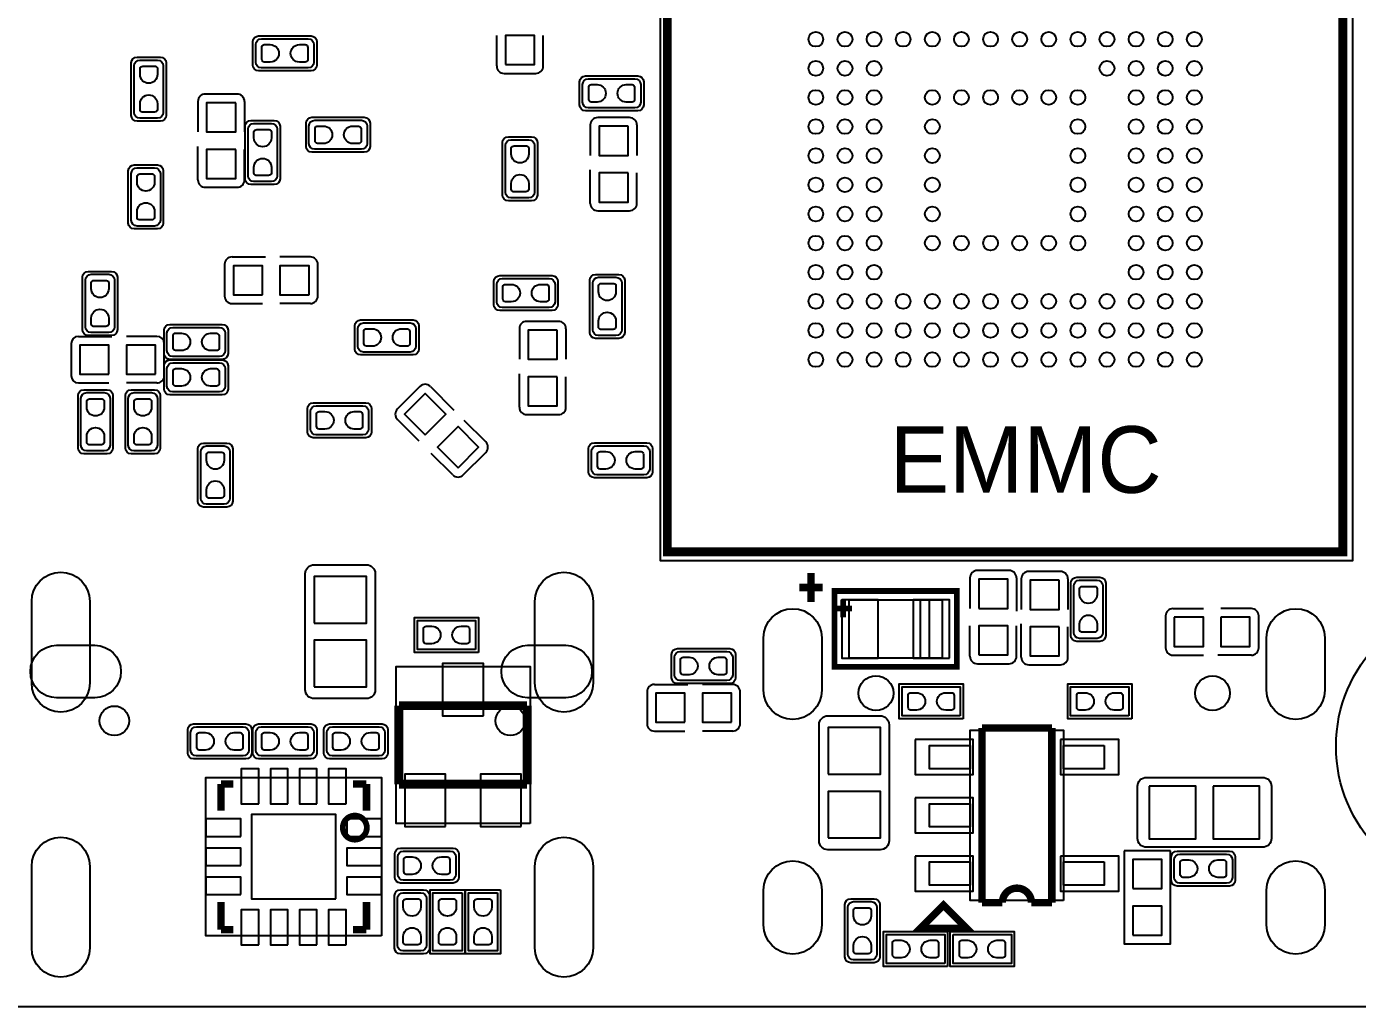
# Model space of a CAD drawing. Extents: x -52.7 to 26.5, y -6.9 to 31.2.
# Drawn here: x -7.86 to 14.99, y -3.79 to 13.03 of the extents above; entities that cross this region are included whole.
import ezdxf

# ---------------------------------------------------------------- set-up
doc = ezdxf.new("R2010")
doc.units = 0
for name, color, linetype in [('BG_OUTLINE', 254, 'CONTINUOUS'), ('BG_PLACE_BOTTOM', 4, 'CONTINUOUS'), ('PG_ASSEMBLY_BOTTOM', 12, 'CONTINUOUS'), ('PG_SILKSCREEN_BOTTOM', 1, 'CONTINUOUS'), ('PIN_BOTTOM', 5, 'CONTINUOUS')]:
    doc.layers.add(name, color=color, linetype=linetype)

msp = doc.modelspace()

# ---------------------------------------------------------------- linework, layer by layer
at = {"layer": 'BG_OUTLINE'}
msp.add_lwpolyline([(-44.375832, -1.755902, 0.414214), (-42.343832, -3.787902), (18.592292, -3.787902, 0.414214), (20.624292, -1.755902), (20.624292, 26.183336, 0.414214), (18.592292, 28.215336), (-42.343832, 28.215336, 0.414214), (-44.375832, 26.183336)], format="xyb", close=True, dxfattribs=at)
at = {"layer": 'PG_ASSEMBLY_BOTTOM'}
for points in [[(3.0734, 17.2466), (14.9098, 17.2466), (14.9098, 3.8608), (3.0226, 3.8608), (3.0226, 17.2466), (3.0734, 17.2466)], [(-3.879088, 12.872974), (-2.978912, 12.872974)], [(0.209296, 12.3571), (0.20955, 12.880086)], [(1.00965, 12.3571), (1.00965, 12.880086)], [(-3.97891, 12.373102), (-3.97891, 12.772898)], [(-2.87909, 12.772898), (-2.87909, 12.373102)], [(-6.065774, 11.509502), (-6.065774, 12.409678)], [(-5.965698, 12.5095), (-5.565902, 12.5095)], [(-5.465826, 12.409678), (-5.465826, 11.509502)], [(-2.978912, 12.273026), (-3.879088, 12.273026)], [(0.336296, 12.2301), (0.88265, 12.2301)], [(1.734312, 12.187174), (2.634488, 12.187174)], [(1.63449, 11.687302), (1.63449, 12.087098)], [(2.73431, 12.087098), (2.73431, 11.687302)], [(-4.92125, 11.7475), (-4.92125, 11.224514)], [(-4.247896, 11.8745), (-4.79425, 11.8745)], [(-4.120896, 11.7475), (-4.12115, 11.224514)], [(-2.964688, 11.475974), (-2.064512, 11.475974)], [(2.634488, 11.587226), (1.734312, 11.587226)], [(2.491232, 11.471656), (1.944878, 11.471656)], [(-5.565902, 11.40968), (-5.965698, 11.40968)], [(-4.109974, 10.421112), (-4.109974, 11.321288)], [(-4.009898, 11.42111), (-3.610102, 11.42111)], [(-3.510026, 11.321288), (-3.510026, 10.421112)], [(-3.06451, 10.976102), (-3.06451, 11.375898)], [(-1.96469, 11.375898), (-1.96469, 10.976102)], [(1.817878, 11.344656), (1.817878, 10.82167)], [(2.618232, 11.344656), (2.617978, 10.82167)], [(-4.92125, 10.4013), (-4.92125, 10.974324)], [(0.309626, 10.141712), (0.309626, 11.041888)], [(0.409702, 11.14171), (0.809498, 11.14171)], [(0.909574, 11.041888), (0.909574, 10.141712)], [(-4.120896, 10.4013), (-4.12115, 10.924286)], [(-2.064512, 10.876026), (-2.964688, 10.876026)], [(-6.116574, 9.659112), (-6.116574, 10.559288)], [(-6.016498, 10.65911), (-5.616702, 10.65911)], [(-5.516626, 10.559288), (-5.516626, 9.659112)], [(1.817878, 9.998456), (1.817878, 10.57148)], [(2.618232, 9.998456), (2.617978, 10.521442)], [(-3.610102, 10.32129), (-4.009898, 10.32129)], [(-4.79425, 10.2743), (-4.247896, 10.2743)], [(0.809498, 10.04189), (0.409702, 10.04189)], [(1.944878, 9.871456), (2.491232, 9.871456)], [(-5.616702, 9.55929), (-6.016498, 9.55929)], [(-4.462272, 8.951722), (-4.462272, 8.405368)], [(-4.335272, 9.078722), (-3.762248, 9.078722)], [(-2.989072, 9.078722), (-3.512058, 9.078722)], [(-2.862072, 8.405368), (-2.862072, 8.951722)], [(-6.903974, 7.830312), (-6.903974, 8.730488)], [(-6.803898, 8.83031), (-6.404102, 8.83031)], [(-6.304026, 8.730488), (-6.304026, 7.830312)], [(0.261112, 8.758174), (1.161288, 8.758174)], [(1.908302, 8.77951), (2.308098, 8.77951)], [(0.16129, 8.258302), (0.16129, 8.658098)], [(1.26111, 8.658098), (1.26111, 8.258302)], [(1.808226, 7.779512), (1.808226, 8.679688)], [(2.408174, 8.679688), (2.408174, 7.779512)], [(-4.335272, 8.278368), (-3.812286, 8.278622)], [(-2.989072, 8.278368), (-3.512058, 8.278622)], [(1.161288, 8.158226), (0.261112, 8.158226)], [(-5.50291, 7.420102), (-5.50291, 7.819898)], [(-5.403088, 7.919974), (-4.502912, 7.919974)], [(-4.40309, 7.819898), (-4.40309, 7.420102)], [(-2.22631, 7.496302), (-2.22631, 7.896098)], [(-2.126488, 7.996174), (-1.226312, 7.996174)], [(-1.12649, 7.896098), (-1.12649, 7.496302)], [(0.598678, 7.845552), (0.598678, 7.322566)], [(1.272032, 7.972552), (0.725678, 7.972552)], [(1.399032, 7.845552), (1.398778, 7.322566)], [(-7.0993, 7.58825), (-7.0993, 7.041642)], [(-6.9723, 7.714996), (-6.399276, 7.714996)], [(-6.404102, 7.73049), (-6.803898, 7.73049)], [(-5.6261, 7.71525), (-6.149086, 7.71525)], [(-5.4991, 7.041896), (-5.4991, 7.58825)], [(2.308098, 7.67969), (1.908302, 7.67969)], [(-4.502912, 7.320026), (-5.403088, 7.320026)], [(-1.226312, 7.396226), (-2.126488, 7.396226)], [(-5.50291, 6.810502), (-5.50291, 7.210298)], [(-5.403088, 7.310374), (-4.502912, 7.310374)], [(-4.40309, 7.210298), (-4.40309, 6.810502)], [(-6.9723, 6.914896), (-6.449314, 6.914896)], [(-5.626354, 6.914896), (-6.149086, 6.914896)], [(0.598678, 6.499352), (0.598678, 7.072376)], [(1.399032, 6.499352), (1.398778, 7.022338)], [(-6.980174, 5.798312), (-6.980174, 6.698488)], [(-6.880098, 6.79831), (-6.480302, 6.79831)], [(-6.380226, 6.698488), (-6.380226, 5.798312)], [(-6.167374, 5.798312), (-6.167374, 6.698488)], [(-6.067298, 6.79831), (-5.667502, 6.79831)], [(-5.567426, 6.698488), (-5.567426, 5.798312)], [(-4.502912, 6.710426), (-5.403088, 6.710426)], [(-1.109218, 6.854952), (-1.495552, 6.468618)], [(-0.92964, 6.854952), (-0.52451, 6.449568)], [(-3.03911, 6.073902), (-3.03911, 6.473698)], [(-2.939288, 6.573774), (-2.039112, 6.573774)], [(-1.93929, 6.473698), (-1.93929, 6.073902)], [(-1.495552, 6.288786), (-1.125728, 5.919216)], [(0.022352, 5.90296), (-0.347472, 6.272784)], [(0.725678, 6.372352), (1.272032, 6.372352)], [(-2.039112, 5.973826), (-2.939288, 5.973826)], [(-4.922774, 4.883912), (-4.922774, 5.784088)], [(-4.822698, 5.88391), (-4.422902, 5.88391)], [(-4.322826, 5.784088), (-4.322826, 4.883912)], [(-0.363982, 5.337048), (0.022352, 5.723382)], [(1.78689, 5.388102), (1.78689, 5.787898)], [(1.886712, 5.887974), (2.786888, 5.887974)], [(2.88671, 5.787898), (2.88671, 5.388102)], [(-6.480302, 5.69849), (-6.880098, 5.69849)], [(-5.667502, 5.69849), (-6.067298, 5.69849)], [(-0.543814, 5.337048), (-0.913384, 5.706872)], [(2.786888, 5.288026), (1.886712, 5.288026)], [(-4.422902, 4.78409), (-4.822698, 4.78409)], [(-2.925064, 3.794252), (-2.028698, 3.794252)], [(9.01065, 3.6957), (8.464296, 3.6957)], [(9.892538, 3.678428), (9.346184, 3.678428)], [(-3.077464, 1.647444), (-3.077464, 3.641852)], [(-1.876298, 3.641852), (-1.876298, 1.647444)], [(8.337296, 3.5687), (8.33755, 3.045714)], [(9.13765, 3.5687), (9.13765, 2.995676)], [(9.219184, 3.551428), (9.219184, 3.028442)], [(10.019538, 3.551428), (10.019284, 3.028442)], [(10.070084, 2.578862), (10.070084, 3.479038)], [(10.17016, 3.57886), (10.569956, 3.57886)], [(10.670032, 3.479038), (10.670032, 2.578862)], [(11.8237, 3.041904), (12.346686, 3.04165)], [(13.1699, 3.041904), (12.646914, 3.04165)], [(-0.1524, 2.33934), (-1.152652, 2.33934), (-1.152652, 2.839212), (-0.1524, 2.839212), (-0.1524, 2.33934)], [(8.337296, 2.2225), (8.33755, 2.745486)], [(9.13765, 2.2225), (9.13765, 2.745486)], [(9.219184, 2.205228), (9.219184, 2.778252)], [(11.6967, 2.914904), (11.6967, 2.36855)], [(13.2969, 2.36855), (13.2969, 2.914904)], [(10.019538, 2.205228), (10.019284, 2.728214)], [(3.312668, 2.355088), (4.212844, 2.355088)], [(10.569956, 2.47904), (10.17016, 2.47904)], [(3.212846, 1.855216), (3.212846, 2.255012)], [(4.312666, 2.255012), (4.312666, 1.855216)], [(8.464296, 2.0955), (9.01065, 2.0955)], [(9.346184, 2.078228), (9.892538, 2.078228)], [(11.8237, 2.24155), (12.346686, 2.24155)], [(13.1699, 2.24155), (12.596876, 2.24155)], [(2.79146, 1.612138), (2.79146, 1.065784)], [(2.91846, 1.739138), (3.491484, 1.739138)], [(4.212844, 1.75514), (3.312668, 1.75514)], [(4.26466, 1.739138), (3.741674, 1.739138)], [(4.39166, 1.065784), (4.39166, 1.612138)], [(8.170926, 1.197864), (7.170674, 1.197864), (7.170674, 1.697736), (8.170926, 1.697736), (8.170926, 1.197864)], [(11.066526, 1.197864), (10.066274, 1.197864), (10.066274, 1.697736), (11.066526, 1.697736), (11.066526, 1.197864)], [(-2.028698, 1.495044), (-2.925064, 1.495044)], [(5.898896, 1.200912), (6.795262, 1.200912)], [(-5.09651, 0.562102), (-5.09651, 0.961898)], [(-4.996688, 1.061974), (-4.096512, 1.061974)], [(-3.99669, 0.961898), (-3.99669, 0.562102)], [(-3.97891, 0.562102), (-3.97891, 0.961898)], [(-3.879088, 1.061974), (-2.978912, 1.061974)], [(-2.87909, 0.961898), (-2.87909, 0.562102)], [(-2.75971, 0.562102), (-2.75971, 0.961898)], [(-2.659888, 1.061974), (-1.759712, 1.061974)], [(-1.65989, 0.961898), (-1.65989, 0.562102)], [(2.91846, 0.938784), (3.441446, 0.939038)], [(4.26466, 0.938784), (3.741674, 0.939038)], [(5.746496, -0.945896), (5.746496, 1.048512)], [(6.947662, 1.048512), (6.947662, -0.945896)], [(-4.096512, 0.462026), (-4.996688, 0.462026)], [(-2.978912, 0.462026), (-3.879088, 0.462026)], [(-1.759712, 0.462026), (-2.659888, 0.462026)], [(11.368024, 0.143764), (13.362432, 0.143764)], [(11.215624, -0.905002), (11.215624, -0.008636)], [(13.514832, -0.008636), (13.514832, -0.905002)], [(-1.440688, -1.071626), (-0.540512, -1.071626)], [(6.795262, -1.098296), (5.898896, -1.098296)], [(11.783822, -1.116584), (10.983722, -1.116584)], [(10.983722, -1.116584), (10.983722, -2.716784), (11.783822, -2.716784), (11.783822, -1.116584)], [(13.362432, -1.057402), (11.368024, -1.057402)], [(11.894312, -1.122426), (12.794488, -1.122426)], [(-1.54051, -1.571498), (-1.54051, -1.171702)], [(-0.44069, -1.171702), (-0.44069, -1.571498)], [(11.79449, -1.622298), (11.79449, -1.222502)], [(12.89431, -1.222502), (12.89431, -1.622298)], [(-1.444498, -1.78689), (-1.044702, -1.78689)], [(-0.540512, -1.671574), (-1.440688, -1.671574)], [(12.794488, -1.722374), (11.894312, -1.722374)], [(-1.544574, -2.786888), (-1.544574, -1.886712)], [(-0.944626, -1.886712), (-0.944626, -2.786888)], [(-0.385064, -1.836674), (-0.385064, -2.836926), (-0.884936, -2.836926), (-0.884936, -1.836674), (-0.385064, -1.836674)], [(0.224536, -1.836674), (0.224536, -2.836926), (-0.275336, -2.836926), (-0.275336, -1.836674), (0.224536, -1.836674)], [(6.189726, -2.939288), (6.189726, -2.039112)], [(6.289802, -1.93929), (6.689598, -1.93929)], [(6.789674, -2.039112), (6.789674, -2.939288)], [(7.904226, -3.054096), (6.903974, -3.054096), (6.903974, -2.554224), (7.904226, -2.554224), (7.904226, -3.054096)], [(8.049514, -2.554224), (9.049766, -2.554224), (9.049766, -3.054096), (8.049514, -3.054096), (8.049514, -2.554224)], [(-1.044702, -2.88671), (-1.444498, -2.88671)], [(6.689598, -3.03911), (6.289802, -3.03911)]]:
    msp.add_lwpolyline(points, dxfattribs=at)
for points in [[(-3.97891, 12.772898, -0.414142), (-3.879088, 12.872974)], [(-3.82905, 12.822936), (-3.02895, 12.822936, -0.413794), (-2.928874, 12.723114), (-2.928874, 12.422886, -0.413794), (-3.02895, 12.323064), (-3.82905, 12.323064, -0.413794), (-3.929126, 12.422886), (-3.929126, 12.723114, -0.413794), (-3.82905, 12.822936)], [(-2.978912, 12.872974, -0.414142), (-2.87909, 12.772898)], [(-6.065774, 12.409678, -0.414142), (-5.965698, 12.5095)], [(-6.015736, 11.55954), (-6.015736, 12.35964, -0.413794), (-5.915914, 12.459716), (-5.615686, 12.459716, -0.413794), (-5.515864, 12.35964), (-5.515864, 11.55954, -0.413794), (-5.615686, 11.459464), (-5.915914, 11.459464, -0.413794), (-6.015736, 11.55954)], [(-5.565902, 12.5095, -0.414142), (-5.465826, 12.409678)], [(-3.879088, 12.273026, -0.414142), (-3.97891, 12.373102)], [(-2.87909, 12.373102, -0.414142), (-2.978912, 12.273026)], [(0.209296, 12.3571, 0.414247), (0.336296, 12.2301)], [(0.88265, 12.2301, 0.414247), (1.00965, 12.3571)], [(1.63449, 12.087098, -0.414142), (1.734312, 12.187174)], [(2.58445, 11.637264), (1.78435, 11.637264, -0.413794), (1.684274, 11.737086), (1.684274, 12.037314, -0.413794), (1.78435, 12.137136), (2.58445, 12.137136, -0.413794), (2.684526, 12.037314), (2.684526, 11.737086, -0.413794), (2.58445, 11.637264)], [(2.634488, 12.187174, -0.414142), (2.73431, 12.087098)], [(-4.79425, 11.8745, 0.414247), (-4.92125, 11.7475)], [(-4.120896, 11.7475, 0.414247), (-4.247896, 11.8745)], [(1.734312, 11.587226, -0.414142), (1.63449, 11.687302)], [(2.73431, 11.687302, -0.414142), (2.634488, 11.587226)], [(-5.965698, 11.40968, -0.414142), (-6.065774, 11.509502)], [(-5.465826, 11.509502, -0.414142), (-5.565902, 11.40968)], [(-3.06451, 11.375898, -0.414142), (-2.964688, 11.475974)], [(-2.064512, 11.475974, -0.414142), (-1.96469, 11.375898)], [(1.944878, 11.471656, 0.414247), (1.817878, 11.344656)], [(2.618232, 11.344656, 0.414247), (2.491232, 11.471656)], [(-4.109974, 11.321288, -0.414142), (-4.009898, 11.42111)], [(-3.560064, 11.27125), (-3.560064, 10.47115, -0.413794), (-3.659886, 10.371074), (-3.960114, 10.371074, -0.413794), (-4.059936, 10.47115), (-4.059936, 11.27125, -0.413794), (-3.960114, 11.371326), (-3.659886, 11.371326, -0.413794), (-3.560064, 11.27125)], [(-3.610102, 11.42111, -0.414142), (-3.510026, 11.321288)], [(-2.91465, 11.425936), (-2.11455, 11.425936, -0.413794), (-2.014474, 11.326114), (-2.014474, 11.025886, -0.413794), (-2.11455, 10.926064), (-2.91465, 10.926064, -0.413794), (-3.014726, 11.025886), (-3.014726, 11.326114, -0.413794), (-2.91465, 11.425936)], [(-2.964688, 10.876026, -0.414142), (-3.06451, 10.976102)], [(-1.96469, 10.976102, -0.414142), (-2.064512, 10.876026)], [(0.309626, 11.041888, -0.414142), (0.409702, 11.14171)], [(0.859536, 10.99185), (0.859536, 10.19175, -0.413794), (0.759714, 10.091674), (0.459486, 10.091674, -0.413794), (0.359664, 10.19175), (0.359664, 10.99185, -0.413794), (0.459486, 11.091926), (0.759714, 11.091926, -0.413794), (0.859536, 10.99185)], [(0.809498, 11.14171, -0.414142), (0.909574, 11.041888)], [(-6.116574, 10.559288, -0.414142), (-6.016498, 10.65911)], [(-6.066536, 9.70915), (-6.066536, 10.50925, -0.413794), (-5.966714, 10.609326), (-5.666486, 10.609326, -0.413794), (-5.566664, 10.50925), (-5.566664, 9.70915, -0.413794), (-5.666486, 9.609074), (-5.966714, 9.609074, -0.413794), (-6.066536, 9.70915)], [(-5.616702, 10.65911, -0.414142), (-5.516626, 10.559288)], [(-4.92125, 10.4013, 0.414247), (-4.79425, 10.2743)], [(-4.247896, 10.2743, 0.414247), (-4.120896, 10.4013)], [(-4.009898, 10.32129, -0.414142), (-4.109974, 10.421112)], [(-3.510026, 10.421112, -0.414142), (-3.610102, 10.32129)], [(0.409702, 10.04189, -0.414142), (0.309626, 10.141712)], [(0.909574, 10.141712, -0.414142), (0.809498, 10.04189)], [(1.817878, 9.998456, 0.414247), (1.944878, 9.871456)], [(2.491232, 9.871456, 0.414247), (2.618232, 9.998456)], [(-6.016498, 9.55929, -0.414142), (-6.116574, 9.659112)], [(-5.516626, 9.659112, -0.414142), (-5.616702, 9.55929)], [(-4.335272, 9.078722, 0.414247), (-4.462272, 8.951722)], [(-2.862072, 8.951722, 0.414247), (-2.989072, 9.078722)], [(-6.903974, 8.730488, -0.414142), (-6.803898, 8.83031)], [(-6.354064, 8.68045), (-6.354064, 7.88035, -0.413794), (-6.453886, 7.780274), (-6.754114, 7.780274, -0.413794), (-6.853936, 7.88035), (-6.853936, 8.68045, -0.413794), (-6.754114, 8.780526), (-6.453886, 8.780526, -0.413794), (-6.354064, 8.68045)], [(-6.404102, 8.83031, -0.414142), (-6.304026, 8.730488)], [(0.16129, 8.658098, -0.414142), (0.261112, 8.758174)], [(1.11125, 8.208264), (0.31115, 8.208264, -0.413794), (0.211074, 8.308086), (0.211074, 8.608314, -0.413794), (0.31115, 8.708136), (1.11125, 8.708136, -0.413794), (1.211326, 8.608314), (1.211326, 8.308086, -0.413794), (1.11125, 8.208264)], [(1.161288, 8.758174, -0.414142), (1.26111, 8.658098)], [(1.808226, 8.679688, -0.414142), (1.908302, 8.77951)], [(2.358136, 8.62965), (2.358136, 7.82955, -0.413794), (2.258314, 7.729474), (1.958086, 7.729474, -0.413794), (1.858264, 7.82955), (1.858264, 8.62965, -0.413794), (1.958086, 8.729726), (2.258314, 8.729726, -0.413794), (2.358136, 8.62965)], [(2.308098, 8.77951, -0.414142), (2.408174, 8.679688)], [(-4.462272, 8.405368, 0.414247), (-4.335272, 8.278368)], [(-2.989072, 8.278368, 0.414247), (-2.862072, 8.405368)], [(0.261112, 8.158226, -0.414142), (0.16129, 8.258302)], [(1.26111, 8.258302, -0.414142), (1.161288, 8.158226)], [(-6.803898, 7.73049, -0.414142), (-6.903974, 7.830312)], [(-6.304026, 7.830312, -0.414142), (-6.404102, 7.73049)], [(-5.50291, 7.819898, -0.414142), (-5.403088, 7.919974)], [(-5.35305, 7.869936), (-4.55295, 7.869936, -0.413794), (-4.452874, 7.770114), (-4.452874, 7.469886, -0.413794), (-4.55295, 7.370064), (-5.35305, 7.370064, -0.413794), (-5.453126, 7.469886), (-5.453126, 7.770114, -0.413794), (-5.35305, 7.869936)], [(-4.502912, 7.919974, -0.414142), (-4.40309, 7.819898)], [(-2.22631, 7.896098, -0.414142), (-2.126488, 7.996174)], [(-1.27635, 7.446264), (-2.07645, 7.446264, -0.413794), (-2.176526, 7.546086), (-2.176526, 7.846314, -0.413794), (-2.07645, 7.946136), (-1.27635, 7.946136, -0.413794), (-1.176274, 7.846314), (-1.176274, 7.546086, -0.413794), (-1.27635, 7.446264)], [(-1.226312, 7.996174, -0.414142), (-1.12649, 7.896098)], [(0.725678, 7.972552, 0.414247), (0.598678, 7.845552)], [(1.399032, 7.845552, 0.414247), (1.272032, 7.972552)], [(1.908302, 7.67969, -0.414142), (1.808226, 7.779512)], [(2.408174, 7.779512, -0.414142), (2.308098, 7.67969)], [(-6.9723, 7.714996, 0.414008), (-7.0993, 7.58825)], [(-5.4991, 7.58825, 0.414065), (-5.6261, 7.71525)], [(-5.403088, 7.320026, -0.414142), (-5.50291, 7.420102)], [(-4.40309, 7.420102, -0.414142), (-4.502912, 7.320026)], [(-2.126488, 7.396226, -0.414142), (-2.22631, 7.496302)], [(-1.12649, 7.496302, -0.414142), (-1.226312, 7.396226)], [(-5.50291, 7.210298, -0.414142), (-5.403088, 7.310374)], [(-5.35305, 7.260336), (-4.55295, 7.260336, -0.413794), (-4.452874, 7.160514), (-4.452874, 6.860286, -0.413794), (-4.55295, 6.760464), (-5.35305, 6.760464, -0.413794), (-5.453126, 6.860286), (-5.453126, 7.160514, -0.413794), (-5.35305, 7.260336)], [(-4.502912, 7.310374, -0.414142), (-4.40309, 7.210298)], [(-7.0993, 7.041642, 0.413844), (-6.9723, 6.914896)], [(-5.626354, 6.914896, 0.414878), (-5.4991, 7.041896)], [(-0.92964, 6.854952, 0.413927), (-1.109218, 6.854952)], [(-6.980174, 6.698488, -0.414142), (-6.880098, 6.79831)], [(-6.930136, 5.84835), (-6.930136, 6.64845, -0.413794), (-6.830314, 6.748526), (-6.530086, 6.748526, -0.413794), (-6.430264, 6.64845), (-6.430264, 5.84835, -0.413794), (-6.530086, 5.748274), (-6.830314, 5.748274, -0.413794), (-6.930136, 5.84835)], [(-6.480302, 6.79831, -0.414142), (-6.380226, 6.698488)], [(-6.167374, 6.698488, -0.414142), (-6.067298, 6.79831)], [(-6.117336, 5.84835), (-6.117336, 6.64845, -0.413794), (-6.017514, 6.748526), (-5.717286, 6.748526, -0.413794), (-5.617464, 6.64845), (-5.617464, 5.84835, -0.413794), (-5.717286, 5.748274), (-6.017514, 5.748274, -0.413794), (-6.117336, 5.84835)], [(-5.667502, 6.79831, -0.414142), (-5.567426, 6.698488)], [(-5.403088, 6.710426, -0.414142), (-5.50291, 6.810502)], [(-4.40309, 6.810502, -0.414142), (-4.502912, 6.710426)], [(-3.03911, 6.473698, -0.414142), (-2.939288, 6.573774)], [(-2.88925, 6.523736), (-2.08915, 6.523736, -0.413794), (-1.989074, 6.423914), (-1.989074, 6.123686, -0.413794), (-2.08915, 6.023864), (-2.88925, 6.023864, -0.413794), (-2.989326, 6.123686), (-2.989326, 6.423914, -0.413794), (-2.88925, 6.523736)], [(-2.039112, 6.573774, -0.414142), (-1.93929, 6.473698)], [(-1.495552, 6.468618, 0.41487), (-1.495552, 6.288786)], [(0.598678, 6.499352, 0.414247), (0.725678, 6.372352)], [(1.272032, 6.372352, 0.414247), (1.399032, 6.499352)], [(-2.939288, 5.973826, -0.414142), (-3.03911, 6.073902)], [(-1.93929, 6.073902, -0.414142), (-2.039112, 5.973826)], [(-6.880098, 5.69849, -0.414142), (-6.980174, 5.798312)], [(-6.380226, 5.798312, -0.414142), (-6.480302, 5.69849)], [(-6.067298, 5.69849, -0.414142), (-6.167374, 5.798312)], [(-5.567426, 5.798312, -0.414142), (-5.667502, 5.69849)], [(-4.922774, 5.784088, -0.414142), (-4.822698, 5.88391)], [(-4.872736, 4.93395), (-4.872736, 5.73405, -0.413794), (-4.772914, 5.834126), (-4.472686, 5.834126, -0.413794), (-4.372864, 5.73405), (-4.372864, 4.93395, -0.413794), (-4.472686, 4.833874), (-4.772914, 4.833874, -0.413794), (-4.872736, 4.93395)], [(-4.422902, 5.88391, -0.414142), (-4.322826, 5.784088)], [(0.022352, 5.723382, 0.413927), (0.022352, 5.90296)], [(1.78689, 5.787898, -0.414142), (1.886712, 5.887974)], [(2.73685, 5.338064), (1.93675, 5.338064, -0.413794), (1.836674, 5.437886), (1.836674, 5.738114, -0.413794), (1.93675, 5.837936), (2.73685, 5.837936, -0.413794), (2.836926, 5.738114), (2.836926, 5.437886, -0.413794), (2.73685, 5.338064)], [(2.786888, 5.887974, -0.414142), (2.88671, 5.787898)], [(-0.543814, 5.337048, 0.41487), (-0.363982, 5.337048)], [(1.886712, 5.288026, -0.414142), (1.78689, 5.388102)], [(2.88671, 5.388102, -0.414142), (2.786888, 5.288026)], [(-4.822698, 4.78409, -0.414142), (-4.922774, 4.883912)], [(-4.322826, 4.883912, -0.414142), (-4.422902, 4.78409)], [(-3.077464, 3.641852, -0.414214), (-2.925064, 3.794252)], [(-2.028698, 3.794252, -0.414214), (-1.876298, 3.641852)], [(8.464296, 3.6957, 0.414247), (8.337296, 3.5687)], [(9.13765, 3.5687, 0.414247), (9.01065, 3.6957)], [(9.346184, 3.678428, 0.414247), (9.219184, 3.551428)], [(10.019538, 3.551428, 0.414247), (9.892538, 3.678428)], [(10.070084, 3.479038, -0.414142), (10.17016, 3.57886)], [(10.619994, 3.429), (10.619994, 2.6289, -0.413794), (10.520172, 2.528824), (10.219944, 2.528824, -0.413794), (10.120122, 2.6289), (10.120122, 3.429, -0.413794), (10.219944, 3.529076), (10.520172, 3.529076, -0.413794), (10.619994, 3.429)], [(10.569956, 3.57886, -0.414142), (10.670032, 3.479038)], [(11.8237, 3.041904, 0.414247), (11.6967, 2.914904)], [(13.2969, 2.914904, 0.414247), (13.1699, 3.041904)], [(10.17016, 2.47904, -0.414142), (10.070084, 2.578862)], [(10.670032, 2.578862, -0.414142), (10.569956, 2.47904)], [(3.212846, 2.255012, -0.414142), (3.312668, 2.355088)], [(4.162806, 1.805178), (3.362706, 1.805178, -0.413794), (3.26263, 1.905), (3.26263, 2.205228, -0.413794), (3.362706, 2.30505), (4.162806, 2.30505, -0.413794), (4.262882, 2.205228), (4.262882, 1.905, -0.413794), (4.162806, 1.805178)], [(4.212844, 2.355088, -0.414142), (4.312666, 2.255012)], [(11.6967, 2.36855, 0.414247), (11.8237, 2.24155)], [(13.1699, 2.24155, 0.414247), (13.2969, 2.36855)], [(8.337296, 2.2225, 0.414247), (8.464296, 2.0955)], [(9.01065, 2.0955, 0.414247), (9.13765, 2.2225)], [(9.219184, 2.205228, 0.414247), (9.346184, 2.078228)], [(9.892538, 2.078228, 0.414247), (10.019538, 2.205228)], [(3.312668, 1.75514, -0.414142), (3.212846, 1.855216)], [(4.312666, 1.855216, -0.414142), (4.212844, 1.75514)], [(-2.925064, 1.495044, -0.414214), (-3.077464, 1.647444)], [(-1.876298, 1.647444, -0.414214), (-2.028698, 1.495044)], [(2.91846, 1.739138, 0.414247), (2.79146, 1.612138)], [(4.39166, 1.612138, 0.414247), (4.26466, 1.739138)], [(5.746496, 1.048512, -0.414214), (5.898896, 1.200912)], [(6.795262, 1.200912, -0.414214), (6.947662, 1.048512)], [(-5.09651, 0.961898, -0.414142), (-4.996688, 1.061974)], [(-4.94665, 1.011936), (-4.14655, 1.011936, -0.413794), (-4.046474, 0.912114), (-4.046474, 0.611886, -0.413794), (-4.14655, 0.512064), (-4.94665, 0.512064, -0.413794), (-5.046726, 0.611886), (-5.046726, 0.912114, -0.413794), (-4.94665, 1.011936)], [(-4.096512, 1.061974, -0.414142), (-3.99669, 0.961898)], [(-3.97891, 0.961898, -0.414142), (-3.879088, 1.061974)], [(-3.02895, 0.512064), (-3.82905, 0.512064, -0.413794), (-3.929126, 0.611886), (-3.929126, 0.912114, -0.413794), (-3.82905, 1.011936), (-3.02895, 1.011936, -0.413794), (-2.928874, 0.912114), (-2.928874, 0.611886, -0.413794), (-3.02895, 0.512064)], [(-2.978912, 1.061974, -0.414142), (-2.87909, 0.961898)], [(-2.75971, 0.961898, -0.414142), (-2.659888, 1.061974)], [(-2.60985, 1.011936), (-1.80975, 1.011936, -0.413794), (-1.709674, 0.912114), (-1.709674, 0.611886, -0.413794), (-1.80975, 0.512064), (-2.60985, 0.512064, -0.413794), (-2.709926, 0.611886), (-2.709926, 0.912114, -0.413794), (-2.60985, 1.011936)], [(-1.759712, 1.061974, -0.414142), (-1.65989, 0.961898)], [(2.79146, 1.065784, 0.414247), (2.91846, 0.938784)], [(4.26466, 0.938784, 0.414247), (4.39166, 1.065784)], [(-4.996688, 0.462026, -0.414142), (-5.09651, 0.562102)], [(-3.99669, 0.562102, -0.414142), (-4.096512, 0.462026)], [(-3.879088, 0.462026, -0.414142), (-3.97891, 0.562102)], [(-2.87909, 0.562102, -0.414142), (-2.978912, 0.462026)], [(-2.659888, 0.462026, -0.414142), (-2.75971, 0.562102)], [(-1.65989, 0.562102, -0.414142), (-1.759712, 0.462026)], [(11.215624, -0.008636, -0.414214), (11.368024, 0.143764)], [(13.362432, 0.143764, -0.414214), (13.514832, -0.008636)], [(11.368024, -1.057402, -0.414214), (11.215624, -0.905002)], [(13.514832, -0.905002, -0.414214), (13.362432, -1.057402)], [(-1.54051, -1.171702, -0.414142), (-1.440688, -1.071626)], [(-0.59055, -1.621536), (-1.39065, -1.621536, -0.413794), (-1.490726, -1.521714), (-1.490726, -1.221486, -0.413794), (-1.39065, -1.121664), (-0.59055, -1.121664, -0.413794), (-0.490474, -1.221486), (-0.490474, -1.521714, -0.413794), (-0.59055, -1.621536)], [(-0.540512, -1.071626, -0.414142), (-0.44069, -1.171702)], [(5.898896, -1.098296, -0.414214), (5.746496, -0.945896)], [(6.947662, -0.945896, -0.414214), (6.795262, -1.098296)], [(11.79449, -1.222502, -0.414142), (11.894312, -1.122426)], [(12.794488, -1.122426, -0.414142), (12.89431, -1.222502)], [(11.94435, -1.172464), (12.74445, -1.172464, -0.413794), (12.844526, -1.272286), (12.844526, -1.572514, -0.413794), (12.74445, -1.672336), (11.94435, -1.672336, -0.413794), (11.844274, -1.572514), (11.844274, -1.272286, -0.413794), (11.94435, -1.172464)], [(-1.440688, -1.671574, -0.414142), (-1.54051, -1.571498)], [(-0.44069, -1.571498, -0.414142), (-0.540512, -1.671574)], [(-1.544574, -1.886712, -0.414142), (-1.444498, -1.78689)], [(-1.044702, -1.78689, -0.414142), (-0.944626, -1.886712)], [(11.894312, -1.722374, -0.414142), (11.79449, -1.622298)], [(12.89431, -1.622298, -0.414142), (12.794488, -1.722374)], [(-0.994664, -1.93675), (-0.994664, -2.73685, -0.413794), (-1.094486, -2.836926), (-1.394714, -2.836926, -0.413794), (-1.494536, -2.73685), (-1.494536, -1.93675, -0.413794), (-1.394714, -1.836674), (-1.094486, -1.836674, -0.413794), (-0.994664, -1.93675)], [(6.189726, -2.039112, -0.414142), (6.289802, -1.93929)], [(6.739636, -2.08915), (6.739636, -2.88925, -0.413794), (6.639814, -2.989326), (6.339586, -2.989326, -0.413794), (6.239764, -2.88925), (6.239764, -2.08915, -0.413794), (6.339586, -1.989074), (6.639814, -1.989074, -0.413794), (6.739636, -2.08915)], [(6.689598, -1.93929, -0.414142), (6.789674, -2.039112)], [(-1.444498, -2.88671, -0.414142), (-1.544574, -2.786888)], [(-0.944626, -2.786888, -0.414142), (-1.044702, -2.88671)], [(6.289802, -3.03911, -0.414142), (6.189726, -2.939288)], [(6.789674, -2.939288, -0.414142), (6.689598, -3.03911)]]:
    msp.add_lwpolyline(points, format="xyb", dxfattribs=at)
for points in [[(8.111236, 3.342386), (8.111236, 2.042414), (6.011164, 2.042414), (6.011164, 3.342386)], [(6.2611, 2.192274), (6.2611, 3.192526), (7.8613, 3.192526), (7.8613, 2.192274)], [(7.636256, 3.192526), (7.636256, 2.192274), (7.486142, 2.192274), (7.486142, 3.192526)], [(-0.102616, 2.289302), (-1.202436, 2.289302), (-1.202436, 2.88925), (-0.102616, 2.88925)], [(0.781812, -0.649986), (-1.518412, -0.649986), (-1.518412, 2.050034), (0.781812, 2.050034)], [(8.22071, 1.147826), (7.12089, 1.147826), (7.12089, 1.747774), (8.22071, 1.747774)], [(11.11631, 1.147826), (10.01649, 1.147826), (10.01649, 1.747774), (11.11631, 1.747774)], [(9.9441, -1.967992), (8.3439, -1.967992), (8.3439, 0.951992), (9.9441, 0.951992)], [(8.3439, 0.691896), (8.3439, 0.2921), (7.643876, 0.2921), (7.643876, 0.691896)], [(10.644124, 0.691896), (10.644124, 0.2921), (9.9441, 0.2921), (9.9441, 0.691896)], [(-1.76657, -2.579116), (-4.78663, -2.579116), (-4.78663, 0.140716), (-1.76657, 0.140716)], [(8.3439, -0.308102), (8.3439, -0.707898), (7.643876, -0.707898), (7.643876, -0.308102)], [(8.3439, -1.3081), (8.3439, -1.707896), (7.643876, -1.707896), (7.643876, -1.3081)], [(10.644124, -1.3081), (10.644124, -1.707896), (9.9441, -1.707896), (9.9441, -1.3081)], [(-0.335026, -1.78689), (-0.335026, -2.88671), (-0.934974, -2.88671), (-0.934974, -1.78689)], [(0.274574, -1.78689), (0.274574, -2.88671), (-0.325374, -2.88671), (-0.325374, -1.78689)], [(7.95401, -3.104134), (6.85419, -3.104134), (6.85419, -2.504186), (7.95401, -2.504186)], [(7.99973, -2.504186), (9.09955, -2.504186), (9.09955, -3.104134), (7.99973, -3.104134)]]:
    msp.add_lwpolyline(points, close=True, dxfattribs=at)
for points, const_width in [([(6.161278, 3.192526), (6.161278, 2.892298)], 0.100076), ([(6.311138, 3.042412), (6.011164, 3.042412)], 0.100076), ([(8.28421, -2.450084), (7.48411, -2.450084), (7.88416, -2.050034), (8.28421, -2.450084)], 0.127)]:
    msp.add_lwpolyline(points, dxfattribs=dict(at, const_width=const_width))
at = {"layer": 'PG_ASSEMBLY_BOTTOM', "const_width": 0.100076}
msp.add_lwpolyline([(-2.02057, -0.719074, 1.000005), (-2.432558, -0.719328, 0.999995), (-2.02057, -0.719074)], format="xyb", dxfattribs=at)
at = {"layer": 'PG_SILKSCREEN_BOTTOM'}
for points, const_width in [([(14.74089, 17.116298), (14.74089, 4.016502), (3.14071, 4.016502), (3.14071, 17.116298), (14.74089, 17.116298)], 0.1524), ([(5.60959, 3.653536), (5.60959, 3.153664)], 0.127), ([(5.809488, 3.4036), (5.409692, 3.4036)], 0.127), ([(8.111236, 3.342386), (6.011164, 3.342386), (6.011164, 2.042414), (8.111236, 2.042414), (8.111236, 3.342386)], 0.100076), ([(-1.468374, 1.374902), (0.731774, 1.374902)], 0.153924), ([(-1.468374, 0.025146), (-1.468374, 1.374902)], 0.153924), ([(0.731774, 1.374902), (0.731774, 0.025146)], 0.153924), ([(9.743948, 0.992124), (8.544052, 0.992124)], 0.127), ([(8.544052, 0.992124), (8.544052, -2.008124)], 0.127), ([(9.743948, -2.008124), (9.743948, 0.992124)], 0.127), ([(-4.526534, 0.030734), (-4.526534, -0.429768)], 0.127), ([(-4.526534, 0.030734), (-4.31038, 0.030734)], 0.127), ([(-2.026666, 0.030734), (-2.260346, 0.030734)], 0.127), ([(-2.026666, 0.030734), (-2.026666, -0.429768)], 0.127), ([(0.731774, 0.025146), (-1.468374, 0.025146)], 0.153924), ([(-4.526534, -2.469134), (-4.526534, -1.995932)], 0.127), ([(-2.026666, -2.469134), (-2.026666, -1.995932)], 0.127), ([(8.544052, -2.008124), (8.894064, -2.00787)], 0.127), ([(9.393936, -2.00787), (9.743948, -2.008124)], 0.127), ([(-4.526534, -2.469134), (-4.31038, -2.469134)], 0.127), ([(-2.026666, -2.469134), (-2.260346, -2.469134)], 0.127)]:
    msp.add_lwpolyline(points, dxfattribs=dict(at, const_width=const_width))
at = {"layer": 'PG_SILKSCREEN_BOTTOM', "const_width": 0.127}
msp.add_lwpolyline([(8.894064, -2.00787, -0.99988), (9.393936, -2.00787)], format="xyb", dxfattribs=at)
at = {"layer": 'PIN_BOTTOM'}
for points in [[(0.359537, 12.380087), (0.859663, 12.380087), (0.859663, 12.880213), (0.359537, 12.880213)], [(-4.271137, 11.724513), (-4.771263, 11.724513), (-4.771263, 11.224387), (-4.271137, 11.224387)], [(2.467991, 11.321669), (1.967865, 11.321669), (1.967865, 10.821543), (2.467991, 10.821543)], [(-4.271137, 10.924413), (-4.771263, 10.924413), (-4.771263, 10.424287), (-4.271137, 10.424287)], [(2.467991, 10.521569), (1.967865, 10.521569), (1.967865, 10.021443), (2.467991, 10.021443)], [(-3.812032, 8.428482), (-3.812032, 8.928608), (-4.312158, 8.928608), (-4.312158, 8.428482)], [(-3.011932, 8.428482), (-3.011932, 8.928608), (-3.512058, 8.928608), (-3.512058, 8.428482)], [(1.248791, 7.822565), (0.748665, 7.822565), (0.748665, 7.322439), (1.248791, 7.322439)], [(-6.44906, 7.06501), (-6.44906, 7.565136), (-6.949186, 7.565136), (-6.949186, 7.06501)], [(-5.64896, 7.06501), (-5.64896, 7.565136), (-6.149086, 7.565136), (-6.149086, 7.06501)], [(1.248791, 7.022465), (0.748665, 7.022465), (0.748665, 6.522339), (1.248791, 6.522339)], [(-1.019556, 6.025314), (-0.665914, 6.378956), (-1.019556, 6.732598), (-1.373198, 6.378956)], [(-0.453644, 5.459402), (-0.100002, 5.813044), (-0.453644, 6.166686), (-0.807286, 5.813044)], [(-2.923921, 2.791714), (-2.023999, 2.791714), (-2.023999, 3.591814), (-2.923921, 3.591814)], [(8.487537, 3.045587), (8.987663, 3.045587), (8.987663, 3.545713), (8.487537, 3.545713)], [(9.869297, 3.528441), (9.369171, 3.528441), (9.369171, 3.028315), (9.869297, 3.028315)], [(6.76148, 2.192274), (6.76148, 3.192272), (6.136386, 3.192272), (6.136386, 2.192274)], [(7.986268, 2.192274), (7.986268, 3.192272), (7.361174, 3.192272), (7.361174, 2.192274)], [(8.487537, 2.245487), (8.987663, 2.245487), (8.987663, 2.745613), (8.487537, 2.745613)], [(11.846687, 2.891663), (11.846687, 2.391537), (12.346813, 2.391537), (12.346813, 2.891663)], [(12.646787, 2.891663), (12.646787, 2.391537), (13.146913, 2.391537), (13.146913, 2.891663)], [(9.869297, 2.728341), (9.369171, 2.728341), (9.369171, 2.228215), (9.869297, 2.228215)], [(-2.923921, 1.696466), (-2.023999, 1.696466), (-2.023999, 2.496566), (-2.923921, 2.496566)], [(-0.018288, 1.199896), (-0.018288, 2.099818), (-0.718312, 2.099818), (-0.718312, 1.199896)], [(3.4417, 1.088898), (3.4417, 1.589024), (2.941574, 1.589024), (2.941574, 1.088898)], [(4.2418, 1.088898), (4.2418, 1.589024), (3.741674, 1.589024), (3.741674, 1.088898)], [(5.900039, 0.198374), (6.799961, 0.198374), (6.799961, 0.998474), (5.900039, 0.998474)], [(7.394067, 0.791972), (7.394067, 0.192024), (8.394065, 0.192024), (8.394065, 0.791972)], [(9.894189, 0.791972), (9.894189, 0.192024), (10.894187, 0.192024), (10.894187, 0.791972)], [(-3.876548, -0.309118), (-3.876548, 0.29083), (-4.176522, 0.29083), (-4.176522, -0.309118)], [(-3.376422, -0.309118), (-3.376422, 0.29083), (-3.676396, 0.29083), (-3.676396, -0.309118)], [(-2.87655, -0.309118), (-2.87655, 0.29083), (-3.176524, 0.29083), (-3.176524, -0.309118)], [(-2.376424, -0.309118), (-2.376424, 0.29083), (-2.676398, 0.29083), (-2.676398, -0.309118)], [(-0.668274, -0.700024), (-0.668274, 0.199898), (-1.368298, 0.199898), (-1.368298, -0.700024)], [(0.631698, -0.700024), (0.631698, 0.199898), (-0.068326, 0.199898), (-0.068326, -0.700024)], [(5.900039, -0.896874), (6.799961, -0.896874), (6.799961, -0.096774), (5.900039, -0.096774)], [(7.394067, -0.208026), (7.394067, -0.807974), (8.394065, -0.807974), (8.394065, -0.208026)], [(11.417046, -0.009779), (11.417046, -0.909701), (12.217146, -0.909701), (12.217146, -0.009779)], [(12.512294, -0.009779), (12.512294, -0.909701), (13.312394, -0.909701), (13.312394, -0.009779)], [(-4.186682, -0.869188), (-4.186682, -0.569214), (-4.78663, -0.569214), (-4.78663, -0.869188)], [(-2.55143, -1.94437), (-2.55143, -0.494284), (-4.001516, -0.494284), (-4.001516, -1.94437)], [(-1.76657, -0.869188), (-1.76657, -0.569214), (-2.366518, -0.569214), (-2.366518, -0.869188)], [(-4.186682, -1.369314), (-4.186682, -1.06934), (-4.78663, -1.06934), (-4.78663, -1.369314)], [(-1.76657, -1.369314), (-1.76657, -1.06934), (-2.366518, -1.06934), (-2.366518, -1.369314)], [(7.394067, -1.208024), (7.394067, -1.807972), (8.394065, -1.807972), (8.394065, -1.208024)], [(9.894189, -1.208024), (9.894189, -1.807972), (10.894187, -1.807972), (10.894187, -1.208024)], [(11.133709, -1.766697), (11.633835, -1.766697), (11.633835, -1.266571), (11.133709, -1.266571)], [(-4.186682, -1.86944), (-4.186682, -1.569466), (-4.78663, -1.569466), (-4.78663, -1.86944)], [(-1.76657, -1.86944), (-1.76657, -1.569466), (-2.366518, -1.569466), (-2.366518, -1.86944)], [(-3.876548, -2.72923), (-3.876548, -2.129282), (-4.176522, -2.129282), (-4.176522, -2.72923)], [(-3.376422, -2.72923), (-3.376422, -2.129282), (-3.676396, -2.129282), (-3.676396, -2.72923)], [(-2.87655, -2.72923), (-2.87655, -2.129282), (-3.176524, -2.129282), (-3.176524, -2.72923)], [(-2.376424, -2.72923), (-2.376424, -2.129282), (-2.676398, -2.129282), (-2.676398, -2.72923)], [(11.133709, -2.566797), (11.633835, -2.566797), (11.633835, -2.066671), (11.133709, -2.066671)]]:
    msp.add_lwpolyline(points, close=True, dxfattribs=at)
for points in [[(-3.67919, 12.422886), (-3.78079, 12.422886, -0.375524), (-3.823208, 12.4714), (-3.823208, 12.6873, -0.365699), (-3.78079, 12.723114), (-3.67919, 12.723114, -0.999521)], [(-3.17881, 12.723114), (-3.07721, 12.723114, -0.375524), (-3.034792, 12.6746), (-3.034792, 12.4587, -0.365699), (-3.07721, 12.422886), (-3.17881, 12.422886, -0.999521)], [(-5.915914, 12.20978), (-5.915914, 12.31138, -0.375524), (-5.8674, 12.353798), (-5.6515, 12.353798, -0.365699), (-5.615686, 12.31138), (-5.615686, 12.20978, -0.999521)], [(1.93421, 11.737086), (1.83261, 11.737086, -0.375524), (1.790192, 11.7856), (1.790192, 12.0015, -0.365699), (1.83261, 12.037314), (1.93421, 12.037314, -0.999521)], [(2.43459, 12.037314), (2.53619, 12.037314, -0.375524), (2.578608, 11.9888), (2.578608, 11.7729, -0.365699), (2.53619, 11.737086), (2.43459, 11.737086, -0.999521)], [(-5.615686, 11.7094), (-5.615686, 11.6078, -0.375524), (-5.6642, 11.565382), (-5.8801, 11.565382, -0.365699), (-5.915914, 11.6078), (-5.915914, 11.7094, -0.999521)], [(-3.960114, 11.12139), (-3.960114, 11.22299, -0.375524), (-3.9116, 11.265408), (-3.6957, 11.265408, -0.365699), (-3.659886, 11.22299), (-3.659886, 11.12139, -0.999521)], [(-2.76479, 11.025886), (-2.86639, 11.025886, -0.375524), (-2.908808, 11.0744), (-2.908808, 11.2903, -0.365699), (-2.86639, 11.326114), (-2.76479, 11.326114, -0.999521)], [(-2.26441, 11.326114), (-2.16281, 11.326114, -0.375524), (-2.120392, 11.2776), (-2.120392, 11.0617, -0.365699), (-2.16281, 11.025886), (-2.26441, 11.025886, -0.999521)], [(0.459486, 10.84199), (0.459486, 10.94359, -0.375524), (0.508, 10.986008), (0.7239, 10.986008, -0.365699), (0.759714, 10.94359), (0.759714, 10.84199, -0.999521)], [(-3.659886, 10.62101), (-3.659886, 10.51941, -0.375524), (-3.7084, 10.476992), (-3.9243, 10.476992, -0.365699), (-3.960114, 10.51941), (-3.960114, 10.62101, -0.999521)], [(-5.966714, 10.35939), (-5.966714, 10.46099, -0.375524), (-5.9182, 10.503408), (-5.7023, 10.503408, -0.365699), (-5.666486, 10.46099), (-5.666486, 10.35939, -0.999521)], [(0.759714, 10.34161), (0.759714, 10.24001, -0.375524), (0.7112, 10.197592), (0.4953, 10.197592, -0.365699), (0.459486, 10.24001), (0.459486, 10.34161, -0.999521)], [(-5.666486, 9.85901), (-5.666486, 9.75741, -0.375524), (-5.715, 9.714992), (-5.9309, 9.714992, -0.365699), (-5.966714, 9.75741), (-5.966714, 9.85901, -0.999521)], [(-6.754114, 8.53059), (-6.754114, 8.63219, -0.375524), (-6.7056, 8.674608), (-6.4897, 8.674608, -0.365699), (-6.453886, 8.63219), (-6.453886, 8.53059, -0.999521)], [(0.46101, 8.308086), (0.35941, 8.308086, -0.375524), (0.316992, 8.3566), (0.316992, 8.5725, -0.365699), (0.35941, 8.608314), (0.46101, 8.608314, -0.999521)], [(0.96139, 8.608314), (1.06299, 8.608314, -0.375524), (1.105408, 8.5598), (1.105408, 8.3439, -0.365699), (1.06299, 8.308086), (0.96139, 8.308086, -0.999521)], [(1.958086, 8.47979), (1.958086, 8.58139, -0.375524), (2.0066, 8.623808), (2.2225, 8.623808, -0.365699), (2.258314, 8.58139), (2.258314, 8.47979, -0.999521)], [(-6.453886, 8.03021), (-6.453886, 7.92861, -0.375524), (-6.5024, 7.886192), (-6.7183, 7.886192, -0.365699), (-6.754114, 7.92861), (-6.754114, 8.03021, -0.999521)], [(2.258314, 7.97941), (2.258314, 7.87781, -0.375524), (2.2098, 7.835392), (1.9939, 7.835392, -0.365699), (1.958086, 7.87781), (1.958086, 7.97941, -0.999521)], [(-1.92659, 7.546086), (-2.02819, 7.546086, -0.375524), (-2.070608, 7.5946), (-2.070608, 7.8105, -0.365699), (-2.02819, 7.846314), (-1.92659, 7.846314, -0.999521)], [(-1.42621, 7.846314), (-1.32461, 7.846314, -0.375524), (-1.282192, 7.7978), (-1.282192, 7.5819, -0.365699), (-1.32461, 7.546086), (-1.42621, 7.546086, -0.999521)], [(-5.20319, 7.469886), (-5.30479, 7.469886, -0.375524), (-5.347208, 7.5184), (-5.347208, 7.7343, -0.365699), (-5.30479, 7.770114), (-5.20319, 7.770114, -0.999521)], [(-4.70281, 7.770114), (-4.60121, 7.770114, -0.375524), (-4.558792, 7.7216), (-4.558792, 7.5057, -0.365699), (-4.60121, 7.469886), (-4.70281, 7.469886, -0.999521)], [(-5.20319, 6.860286), (-5.30479, 6.860286, -0.375524), (-5.347208, 6.9088), (-5.347208, 7.1247, -0.365699), (-5.30479, 7.160514), (-5.20319, 7.160514, -0.999521)], [(-4.70281, 7.160514), (-4.60121, 7.160514, -0.375524), (-4.558792, 7.112), (-4.558792, 6.8961, -0.365699), (-4.60121, 6.860286), (-4.70281, 6.860286, -0.999521)], [(-6.830314, 6.49859), (-6.830314, 6.60019, -0.375524), (-6.7818, 6.642608), (-6.5659, 6.642608, -0.365699), (-6.530086, 6.60019), (-6.530086, 6.49859, -0.999521)], [(-6.017514, 6.49859), (-6.017514, 6.60019, -0.375524), (-5.969, 6.642608), (-5.7531, 6.642608, -0.365699), (-5.717286, 6.60019), (-5.717286, 6.49859, -0.999521)], [(-2.73939, 6.123686), (-2.84099, 6.123686, -0.375524), (-2.883408, 6.1722), (-2.883408, 6.3881, -0.365699), (-2.84099, 6.423914), (-2.73939, 6.423914, -0.999521)], [(-2.23901, 6.423914), (-2.13741, 6.423914, -0.375524), (-2.094992, 6.3754), (-2.094992, 6.1595, -0.365699), (-2.13741, 6.123686), (-2.23901, 6.123686, -0.999521)], [(-6.530086, 5.99821), (-6.530086, 5.89661, -0.375524), (-6.5786, 5.854192), (-6.7945, 5.854192, -0.365699), (-6.830314, 5.89661), (-6.830314, 5.99821, -0.999521)], [(-5.717286, 5.99821), (-5.717286, 5.89661, -0.375524), (-5.7658, 5.854192), (-5.9817, 5.854192, -0.365699), (-6.017514, 5.89661), (-6.017514, 5.99821, -0.999521)], [(-4.772914, 5.58419), (-4.772914, 5.68579, -0.375524), (-4.7244, 5.728208), (-4.5085, 5.728208, -0.365699), (-4.472686, 5.68579), (-4.472686, 5.58419, -0.999521)], [(2.08661, 5.437886), (1.98501, 5.437886, -0.375524), (1.942592, 5.4864), (1.942592, 5.7023, -0.365699), (1.98501, 5.738114), (2.08661, 5.738114, -0.999521)], [(2.58699, 5.738114), (2.68859, 5.738114, -0.375524), (2.731008, 5.6896), (2.731008, 5.4737, -0.365699), (2.68859, 5.437886), (2.58699, 5.437886, -0.999521)], [(-4.472686, 5.08381), (-4.472686, 4.98221, -0.375524), (-4.5212, 4.939792), (-4.7371, 4.939792, -0.365699), (-4.772914, 4.98221), (-4.772914, 5.08381, -0.999521)], [(-6.776339, 3.164586), (-6.776339, 1.764538, -1), (-7.776337, 1.764538), (-7.776337, 3.164586, -1)], [(1.863725, 3.164586), (1.863725, 1.764538, -1), (0.863727, 1.764538), (0.863727, 3.164586, -1)], [(10.219944, 3.27914), (10.219944, 3.38074, -0.375524), (10.268458, 3.423158), (10.484358, 3.423158, -0.365699), (10.520172, 3.38074), (10.520172, 3.27914, -0.999521)], [(5.792851, 2.539619), (5.792851, 1.639697, -1), (4.792853, 1.639697), (4.792853, 2.539619, -1)], [(14.432915, 2.539619), (14.432915, 1.639697, -1), (13.432917, 1.639697), (13.432917, 2.539619, -1)], [(10.520172, 2.77876), (10.520172, 2.67716, -0.375524), (10.471658, 2.634742), (10.255758, 2.634742, -0.365699), (10.219944, 2.67716), (10.219944, 2.77876, -0.999521)], [(-0.902716, 2.439162), (-1.004316, 2.439162, -0.375524), (-1.046734, 2.487676), (-1.046734, 2.703576, -0.365699), (-1.004316, 2.73939), (-0.902716, 2.73939, -0.999521)], [(-0.402336, 2.73939), (-0.300736, 2.73939, -0.375524), (-0.258318, 2.690876), (-0.258318, 2.474976, -0.365699), (-0.300736, 2.439162), (-0.402336, 2.439162, -0.999521)], [(-6.692773, 1.510919), (-7.347839, 1.510919, -1), (-7.347839, 2.410841), (-6.692773, 2.410841, -1)], [(1.396111, 1.510919), (0.741045, 1.510919, -1), (0.741045, 2.410841), (1.396111, 2.410841, -1)], [(3.512566, 1.905), (3.410966, 1.905, -0.375524), (3.368548, 1.953514), (3.368548, 2.169414, -0.365699), (3.410966, 2.205228), (3.512566, 2.205228, -0.999521)], [(4.012946, 2.205228), (4.114546, 2.205228, -0.375524), (4.156964, 2.156714), (4.156964, 1.940814, -0.365699), (4.114546, 1.905), (4.012946, 1.905, -0.999521)], [(7.42061, 1.297686), (7.31901, 1.297686, -0.375524), (7.276592, 1.3462), (7.276592, 1.5621, -0.365699), (7.31901, 1.597914), (7.42061, 1.597914, -0.999521)], [(7.92099, 1.597914), (8.02259, 1.597914, -0.375524), (8.065008, 1.5494), (8.065008, 1.3335, -0.365699), (8.02259, 1.297686), (7.92099, 1.297686, -0.999521)], [(10.31621, 1.297686), (10.21461, 1.297686, -0.375524), (10.172192, 1.3462), (10.172192, 1.5621, -0.365699), (10.21461, 1.597914), (10.31621, 1.597914, -0.999521)], [(10.81659, 1.597914), (10.91819, 1.597914, -0.375524), (10.960608, 1.5494), (10.960608, 1.3335, -0.365699), (10.91819, 1.297686), (10.81659, 1.297686, -0.999521)], [(-4.79679, 0.611886), (-4.89839, 0.611886, -0.375524), (-4.940808, 0.6604), (-4.940808, 0.8763, -0.365699), (-4.89839, 0.912114), (-4.79679, 0.912114, -0.999521)], [(-4.29641, 0.912114), (-4.19481, 0.912114, -0.375524), (-4.152392, 0.8636), (-4.152392, 0.6477, -0.365699), (-4.19481, 0.611886), (-4.29641, 0.611886, -0.999521)], [(-3.67919, 0.611886), (-3.78079, 0.611886, -0.375524), (-3.823208, 0.6604), (-3.823208, 0.8763, -0.365699), (-3.78079, 0.912114), (-3.67919, 0.912114, -0.999521)], [(-3.17881, 0.912114), (-3.07721, 0.912114, -0.375524), (-3.034792, 0.8636), (-3.034792, 0.6477, -0.365699), (-3.07721, 0.611886), (-3.17881, 0.611886, -0.999521)], [(-2.45999, 0.611886), (-2.56159, 0.611886, -0.375524), (-2.604008, 0.6604), (-2.604008, 0.8763, -0.365699), (-2.56159, 0.912114), (-2.45999, 0.912114, -0.999521)], [(-1.95961, 0.912114), (-1.85801, 0.912114, -0.375524), (-1.815592, 0.8636), (-1.815592, 0.6477, -0.365699), (-1.85801, 0.611886), (-1.95961, 0.611886, -0.999521)], [(-6.776339, -1.385316), (-6.776339, -2.785364, -1), (-7.776337, -2.785364), (-7.776337, -1.385316, -1)], [(1.863725, -1.385316), (1.863725, -2.785364, -1), (0.863727, -2.785364), (0.863727, -1.385316, -1)], [(-1.24079, -1.521714), (-1.34239, -1.521714, -0.375524), (-1.384808, -1.4732), (-1.384808, -1.2573, -0.365699), (-1.34239, -1.221486), (-1.24079, -1.221486, -0.999521)], [(-0.74041, -1.221486), (-0.63881, -1.221486, -0.375524), (-0.596392, -1.27), (-0.596392, -1.4859, -0.365699), (-0.63881, -1.521714), (-0.74041, -1.521714, -0.999521)], [(5.792851, -1.790446), (5.792851, -2.390394, -1), (4.792853, -2.390394), (4.792853, -1.790446, -1)], [(12.09421, -1.572514), (11.99261, -1.572514, -0.375524), (11.950192, -1.524), (11.950192, -1.3081, -0.365699), (11.99261, -1.272286), (12.09421, -1.272286, -0.999521)], [(12.59459, -1.272286), (12.69619, -1.272286, -0.375524), (12.738608, -1.3208), (12.738608, -1.5367, -0.365699), (12.69619, -1.572514), (12.59459, -1.572514, -0.999521)], [(14.432915, -1.790446), (14.432915, -2.390394, -1), (13.432917, -2.390394), (13.432917, -1.790446, -1)], [(-1.394714, -2.08661), (-1.394714, -1.98501, -0.375524), (-1.3462, -1.942592), (-1.1303, -1.942592, -0.365699), (-1.094486, -1.98501), (-1.094486, -2.08661, -0.999521)], [(-0.785114, -2.08661), (-0.785114, -1.98501, -0.375524), (-0.7366, -1.942592), (-0.5207, -1.942592, -0.365699), (-0.484886, -1.98501), (-0.484886, -2.08661, -0.999521)], [(-0.175514, -2.08661), (-0.175514, -1.98501, -0.375524), (-0.127, -1.942592), (0.0889, -1.942592, -0.365699), (0.124714, -1.98501), (0.124714, -2.08661, -0.999521)], [(6.339586, -2.23901), (6.339586, -2.13741, -0.375524), (6.3881, -2.094992), (6.604, -2.094992, -0.365699), (6.639814, -2.13741), (6.639814, -2.23901, -0.999521)], [(-1.094486, -2.58699), (-1.094486, -2.68859, -0.375524), (-1.143, -2.731008), (-1.3589, -2.731008, -0.365699), (-1.394714, -2.68859), (-1.394714, -2.58699, -0.999521)], [(-0.484886, -2.58699), (-0.484886, -2.68859, -0.375524), (-0.5334, -2.731008), (-0.7493, -2.731008, -0.365699), (-0.785114, -2.68859), (-0.785114, -2.58699, -0.999521)], [(0.124714, -2.58699), (0.124714, -2.68859, -0.375524), (0.0762, -2.731008), (-0.1397, -2.731008, -0.365699), (-0.175514, -2.68859), (-0.175514, -2.58699, -0.999521)], [(6.639814, -2.73939), (6.639814, -2.84099, -0.375524), (6.5913, -2.883408), (6.3754, -2.883408, -0.365699), (6.339586, -2.84099), (6.339586, -2.73939, -0.999521)], [(7.15391, -2.954274), (7.05231, -2.954274, -0.375524), (7.009892, -2.90576), (7.009892, -2.68986, -0.365699), (7.05231, -2.654046), (7.15391, -2.654046, -0.999521)], [(7.65429, -2.654046), (7.75589, -2.654046, -0.375524), (7.798308, -2.70256), (7.798308, -2.91846, -0.365699), (7.75589, -2.954274), (7.65429, -2.954274, -0.999521)], [(8.29945, -2.954274), (8.19785, -2.954274, -0.375524), (8.155432, -2.90576), (8.155432, -2.68986, -0.365699), (8.19785, -2.654046), (8.29945, -2.654046, -0.999521)], [(8.79983, -2.654046), (8.90143, -2.654046, -0.375524), (8.943848, -2.70256), (8.943848, -2.91846, -0.365699), (8.90143, -2.954274), (8.79983, -2.954274, -0.999521)]]:
    msp.add_lwpolyline(points, format="xyb", close=True, dxfattribs=at)
for centre, radius in [((5.69087, 12.816332), 0.127), ((6.190742, 12.816332), 0.127), ((6.690868, 12.816332), 0.127), ((7.19074, 12.816332), 0.127), ((7.690866, 12.816332), 0.127), ((8.190738, 12.816332), 0.127), ((8.690864, 12.816332), 0.127), ((9.190736, 12.816332), 0.127), ((9.690862, 12.816332), 0.127), ((10.190734, 12.816332), 0.127), ((10.69086, 12.816332), 0.127), ((11.190732, 12.816332), 0.127), ((11.690858, 12.816332), 0.127), ((12.19073, 12.816332), 0.127), ((5.69087, 12.31646), 0.127), ((6.190742, 12.31646), 0.127), ((6.690868, 12.31646), 0.127), ((10.69086, 12.31646), 0.127), ((11.190732, 12.31646), 0.127), ((11.690858, 12.31646), 0.127), ((12.19073, 12.31646), 0.127), ((5.69087, 11.816334), 0.127), ((6.190742, 11.816334), 0.127), ((6.690868, 11.816334), 0.127), ((7.690866, 11.816334), 0.127), ((8.190738, 11.816334), 0.127), ((8.690864, 11.816334), 0.127), ((9.190736, 11.816334), 0.127), ((9.690862, 11.816334), 0.127), ((10.190734, 11.816334), 0.127), ((11.190732, 11.816334), 0.127), ((11.690858, 11.816334), 0.127), ((12.19073, 11.816334), 0.127), ((5.69087, 11.316462), 0.127), ((6.190742, 11.316462), 0.127), ((6.690868, 11.316462), 0.127), ((7.690866, 11.316462), 0.127), ((10.190734, 11.316462), 0.127), ((11.190732, 11.316462), 0.127), ((11.690858, 11.316462), 0.127), ((12.19073, 11.316462), 0.127), ((5.69087, 10.816336), 0.127), ((6.190742, 10.816336), 0.127), ((6.690868, 10.816336), 0.127), ((7.690866, 10.816336), 0.127), ((10.190734, 10.816336), 0.127), ((11.190732, 10.816336), 0.127), ((11.690858, 10.816336), 0.127), ((12.19073, 10.816336), 0.127), ((5.69087, 10.316464), 0.127), ((6.190742, 10.316464), 0.127), ((6.690868, 10.316464), 0.127), ((7.690866, 10.316464), 0.127), ((10.190734, 10.316464), 0.127), ((11.190732, 10.316464), 0.127), ((11.690858, 10.316464), 0.127), ((12.19073, 10.316464), 0.127), ((5.69087, 9.816338), 0.127), ((6.190742, 9.816338), 0.127), ((6.690868, 9.816338), 0.127), ((7.690866, 9.816338), 0.127), ((10.190734, 9.816338), 0.127), ((11.190732, 9.816338), 0.127), ((11.690858, 9.816338), 0.127), ((12.19073, 9.816338), 0.127), ((5.69087, 9.316466), 0.127), ((6.190742, 9.316466), 0.127), ((6.690868, 9.316466), 0.127), ((7.690866, 9.316466), 0.127), ((8.190738, 9.316466), 0.127), ((8.690864, 9.316466), 0.127), ((9.190736, 9.316466), 0.127), ((9.690862, 9.316466), 0.127), ((10.190734, 9.316466), 0.127), ((11.190732, 9.316466), 0.127), ((11.690858, 9.316466), 0.127), ((12.19073, 9.316466), 0.127), ((5.69087, 8.81634), 0.127), ((6.190742, 8.81634), 0.127), ((6.690868, 8.81634), 0.127), ((11.190732, 8.81634), 0.127), ((11.690858, 8.81634), 0.127), ((12.19073, 8.81634), 0.127), ((5.69087, 8.316468), 0.127), ((6.190742, 8.316468), 0.127), ((6.690868, 8.316468), 0.127), ((7.19074, 8.316468), 0.127), ((7.690866, 8.316468), 0.127), ((8.190738, 8.316468), 0.127), ((8.690864, 8.316468), 0.127), ((9.190736, 8.316468), 0.127), ((9.690862, 8.316468), 0.127), ((10.190734, 8.316468), 0.127), ((10.69086, 8.316468), 0.127), ((11.190732, 8.316468), 0.127), ((11.690858, 8.316468), 0.127), ((12.19073, 8.316468), 0.127), ((5.69087, 7.816342), 0.127), ((6.190742, 7.816342), 0.127), ((6.690868, 7.816342), 0.127), ((7.19074, 7.816342), 0.127), ((7.690866, 7.816342), 0.127), ((8.190738, 7.816342), 0.127), ((8.690864, 7.816342), 0.127), ((9.190736, 7.816342), 0.127), ((9.690862, 7.816342), 0.127), ((10.190734, 7.816342), 0.127), ((10.69086, 7.816342), 0.127), ((11.190732, 7.816342), 0.127), ((11.690858, 7.816342), 0.127), ((12.19073, 7.816342), 0.127), ((5.69087, 7.31647), 0.127), ((6.190742, 7.31647), 0.127), ((6.690868, 7.31647), 0.127), ((7.19074, 7.31647), 0.127), ((7.690866, 7.31647), 0.127), ((8.190738, 7.31647), 0.127), ((8.690864, 7.31647), 0.127), ((9.190736, 7.31647), 0.127), ((9.690862, 7.31647), 0.127), ((10.190734, 7.31647), 0.127), ((10.69086, 7.31647), 0.127), ((11.190732, 7.31647), 0.127), ((11.690858, 7.31647), 0.127), ((12.19073, 7.31647), 0.127), ((17.124172, 0.677418), 2.499995), ((6.722872, 1.589532), 0.299974), ((12.502896, 1.589532), 0.299974), ((-6.35635, 1.114552), 0.254), ((0.443738, 1.114552), 0.254)]:
    msp.add_circle(centre, radius, dxfattribs=at)

# ---------------------------------------------------------------- texts
at = {"layer": 'BG_PLACE_BOTTOM'}
msp.add_text('EMMC', height=1.143, dxfattribs=at).set_placement((6.9596, 5.0292))

doc.saveas('drawing.dxf')
